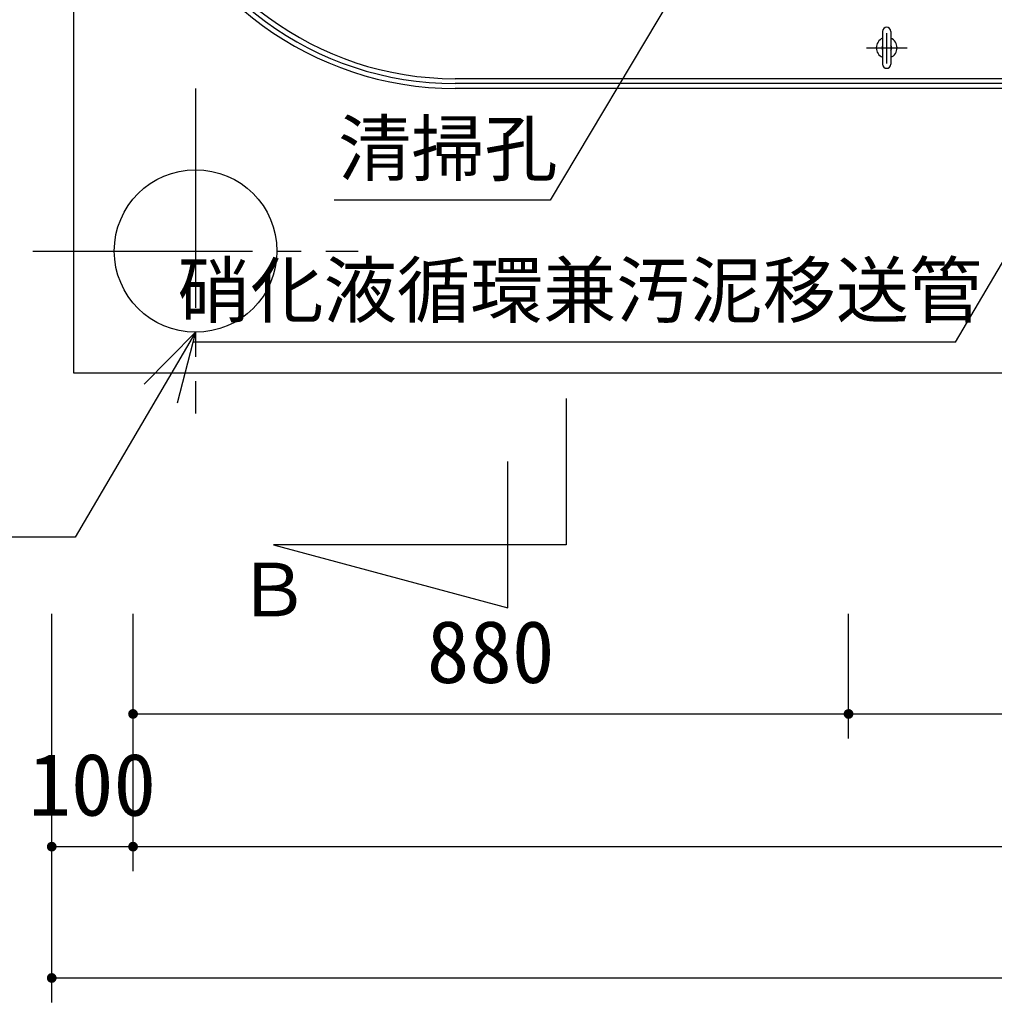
# Model space of a CAD drawing. Units: millimetres, scale not verified. Extents: x -8910 to 8910, y -6308 to 6308.
# Drawn here: x -6140 to -4941, y -1219 to -10 of the extents above; entities that cross this region are included whole.
import ezdxf
from ezdxf.enums import TextEntityAlignment as Align

# ---------------------------------------------------------------- set-up
doc = ezdxf.new("R2010")
doc.units = ezdxf.units.MM
doc.header["$LTSCALE"] = 30
doc.linetypes.add('CHAIN1', pattern=[8, 5, -1, 1, -1])
doc.linetypes.add('CHAIN2', pattern=[12, 9, -1, 1, -1])
for name, color, linetype, lineweight in [('0-0_製作', 5, 'Continuous', 25), ('0-1_空気管', 3, 'Continuous', 25), ('0-B_機器', 2, 'Continuous', 25), ('0-D_文字', 7, 'Continuous', 25), ('0-E_08', 2, 'Continuous', 25)]:
    doc.layers.add(name, color=color, linetype=linetype, lineweight=lineweight)
doc.styles.add('ＭＳ ゴシック', font='')
doc.styles.get('ＭＳ ゴシック').set_extended_font_data('MS Gothic')

msp = doc.modelspace()

# ---------------------------------------------------------------- linework, layer by layer
at = {"layer": '0-0_製作', "color": 2}
for p, q in [((-6100.77, -1057.64), (-6100.77, -741.41)), ((-6000.77, -894.38), (-6000.77, -741.41)), ((-6000.77, -1057.64), (-6000.77, -741.41)), ((-5120.77, -894.38), (-5120.77, -741.41)), ((-6100.77, -1219.18), (-6100.77, -1027.64)), ((-6100.77, -1189.18), (-3300.77, -1189.18))]:
    msp.add_line(p, q, dxfattribs=at)
at = {"layer": '0-0_製作'}
for points in [[(-6006.75, -864), (-6000.77, -864.38), (-6006.77, -864.38)], [(-6006.77, -864.38), (-6006.58, -865.87), (-6006.72, -865.13)], [(-6006.77, -864.38), (-6006.35, -866.59), (-6006.58, -865.87)], [(-6000.77, -864.38), (-6006.35, -866.59), (-6006.77, -864.38)], [(-6006.66, -863.25), (-6000.77, -864.38), (-6006.75, -864)], [(-6006.47, -862.52), (-6000.77, -864.38), (-6006.66, -863.25)], [(-6006.2, -861.82), (-6000.77, -864.38), (-6006.47, -862.52)], [(-6000.77, -864.38), (-6006.02, -867.27), (-6006.35, -866.59)], [(-6005.83, -861.16), (-6000.77, -864.38), (-6006.2, -861.82)], [(-6000.77, -864.38), (-6005.62, -867.9), (-6006.02, -867.27)], [(-6005.39, -860.55), (-6000.77, -864.38), (-6005.83, -861.16)], [(-6000.77, -864.38), (-6005.14, -868.48), (-6005.62, -867.9)], [(-6004.87, -860), (-6000.77, -864.38), (-6005.39, -860.55)], [(-6000.77, -864.38), (-6004.59, -869), (-6005.14, -868.48)], [(-6004.29, -859.52), (-6000.77, -864.38), (-6004.87, -860)], [(-6000.77, -864.38), (-6003.98, -869.44), (-6004.59, -869)], [(-6003.66, -859.12), (-6000.77, -864.38), (-6004.29, -859.52)], [(-6000.77, -864.38), (-6003.32, -869.81), (-6003.98, -869.44)], [(-6002.98, -858.8), (-6000.77, -864.38), (-6003.66, -859.12)], [(-6000.77, -864.38), (-6002.62, -870.08), (-6003.32, -869.81)], [(-6002.26, -858.57), (-6000.77, -864.38), (-6002.98, -858.8)], [(-6000.77, -864.38), (-6001.89, -870.27), (-6002.62, -870.08)], [(-6001.52, -858.42), (-6000.77, -864.38), (-6002.26, -858.57)], [(-6000.77, -864.38), (-6001.14, -870.37), (-6001.89, -870.27)], [(-6001.52, -858.42), (-6000.77, -858.38), (-6000.77, -864.38)], [(-6000.77, -864.38), (-6000.77, -870.38), (-6001.14, -870.37)], [(-6000.77, -858.38), (-5994.77, -864.38), (-6000.77, -864.38)], [(-6000.39, -858.39), (-5994.77, -864.38), (-6000.77, -858.38)], [(-6000.77, -864.38), (-6000.01, -870.33), (-6000.77, -870.38)], [(-6000.77, -864.38), (-5999.27, -870.19), (-6000.01, -870.33)], [(-5994.77, -864.38), (-5999.27, -870.19), (-6000.77, -864.38)], [(-5999.64, -858.48), (-5994.77, -864.38), (-6000.39, -858.39)], [(-5998.91, -858.67), (-5994.77, -864.38), (-5999.64, -858.48)], [(-5994.77, -864.38), (-5998.56, -869.96), (-5999.27, -870.19)], [(-5998.21, -858.95), (-5994.77, -864.38), (-5998.91, -858.67)], [(-5994.77, -864.38), (-5997.88, -869.64), (-5998.56, -869.96)], [(-5997.55, -859.31), (-5994.77, -864.38), (-5998.21, -858.95)], [(-5994.77, -864.38), (-5997.24, -869.23), (-5997.88, -869.64)], [(-5996.94, -859.75), (-5994.77, -864.38), (-5997.55, -859.31)], [(-5994.77, -864.38), (-5996.66, -868.75), (-5997.24, -869.23)], [(-5996.39, -860.27), (-5994.77, -864.38), (-5996.94, -859.75)], [(-5994.77, -864.38), (-5996.14, -868.2), (-5996.66, -868.75)], [(-5995.91, -860.85), (-5994.77, -864.38), (-5996.39, -860.27)], [(-5994.77, -864.38), (-5995.7, -867.59), (-5996.14, -868.2)], [(-5995.51, -861.49), (-5994.77, -864.38), (-5995.91, -860.85)], [(-5994.77, -864.38), (-5995.34, -866.93), (-5995.7, -867.59)], [(-5995.19, -862.17), (-5994.77, -864.38), (-5995.51, -861.49)], [(-5994.77, -864.38), (-5995.06, -866.23), (-5995.34, -866.93)], [(-5994.95, -862.89), (-5994.77, -864.38), (-5995.19, -862.17)], [(-5994.77, -864.38), (-5994.87, -865.5), (-5995.06, -866.23)], [(-5994.95, -862.89), (-5994.81, -863.63), (-5994.77, -864.38)], [(-5994.77, -864.38), (-5994.78, -864.75), (-5994.87, -865.5)], [(-5126.76, -864), (-5120.77, -864.38), (-5126.77, -864.38)], [(-5126.77, -864.38), (-5126.58, -865.87), (-5126.72, -865.13)], [(-5126.77, -864.38), (-5126.35, -866.59), (-5126.58, -865.87)], [(-5120.77, -864.38), (-5126.35, -866.59), (-5126.77, -864.38)], [(-5126.66, -863.25), (-5120.77, -864.38), (-5126.76, -864)], [(-5126.47, -862.52), (-5120.77, -864.38), (-5126.66, -863.25)], [(-5126.2, -861.82), (-5120.77, -864.38), (-5126.47, -862.52)], [(-5120.77, -864.38), (-5126.03, -867.27), (-5126.35, -866.59)], [(-5125.83, -861.16), (-5120.77, -864.38), (-5126.2, -861.82)], [(-5120.77, -864.38), (-5125.62, -867.9), (-5126.03, -867.27)], [(-5125.39, -860.55), (-5120.77, -864.38), (-5125.83, -861.16)], [(-5120.77, -864.38), (-5125.14, -868.48), (-5125.62, -867.9)], [(-5124.87, -860), (-5120.77, -864.38), (-5125.39, -860.55)], [(-5120.77, -864.38), (-5124.59, -869), (-5125.14, -868.48)], [(-5124.29, -859.52), (-5120.77, -864.38), (-5124.87, -860)], [(-5120.77, -864.38), (-5123.98, -869.44), (-5124.59, -869)], [(-5123.66, -859.12), (-5120.77, -864.38), (-5124.29, -859.52)], [(-5120.77, -864.38), (-5123.32, -869.81), (-5123.98, -869.44)], [(-5122.98, -858.8), (-5120.77, -864.38), (-5123.66, -859.12)], [(-5120.77, -864.38), (-5122.62, -870.08), (-5123.32, -869.81)], [(-5122.26, -858.57), (-5120.77, -864.38), (-5122.98, -858.8)], [(-5120.77, -864.38), (-5121.89, -870.27), (-5122.62, -870.08)], [(-5121.52, -858.42), (-5120.77, -864.38), (-5122.26, -858.57)], [(-5120.77, -864.38), (-5121.14, -870.37), (-5121.89, -870.27)], [(-5121.52, -858.42), (-5120.77, -858.38), (-5120.77, -864.38)], [(-5120.77, -864.38), (-5120.77, -870.38), (-5121.14, -870.37)], [(-5120.77, -858.38), (-5114.77, -864.38), (-5120.77, -864.38)], [(-5120.39, -858.39), (-5114.77, -864.38), (-5120.77, -858.38)], [(-5120.77, -864.38), (-5120.02, -870.33), (-5120.77, -870.38)], [(-5120.77, -864.38), (-5119.28, -870.19), (-5120.02, -870.33)], [(-5114.77, -864.38), (-5119.28, -870.19), (-5120.77, -864.38)], [(-5119.64, -858.48), (-5114.77, -864.38), (-5120.39, -858.39)], [(-5118.91, -858.67), (-5114.77, -864.38), (-5119.64, -858.48)], [(-5114.77, -864.38), (-5118.56, -869.96), (-5119.28, -870.19)], [(-5118.21, -858.95), (-5114.77, -864.38), (-5118.91, -858.67)], [(-5114.77, -864.38), (-5117.88, -869.64), (-5118.56, -869.96)], [(-5117.55, -859.31), (-5114.77, -864.38), (-5118.21, -858.95)], [(-5114.77, -864.38), (-5117.24, -869.23), (-5117.88, -869.64)], [(-5116.94, -859.75), (-5114.77, -864.38), (-5117.55, -859.31)], [(-5114.77, -864.38), (-5116.66, -868.75), (-5117.24, -869.23)], [(-5116.39, -860.27), (-5114.77, -864.38), (-5116.94, -859.75)], [(-5114.77, -864.38), (-5116.14, -868.2), (-5116.66, -868.75)], [(-5115.91, -860.85), (-5114.77, -864.38), (-5116.39, -860.27)], [(-5114.77, -864.38), (-5115.7, -867.59), (-5116.14, -868.2)], [(-5115.51, -861.49), (-5114.77, -864.38), (-5115.91, -860.85)], [(-5114.77, -864.38), (-5115.34, -866.93), (-5115.7, -867.59)], [(-5115.19, -862.17), (-5114.77, -864.38), (-5115.51, -861.49)], [(-5114.77, -864.38), (-5115.06, -866.23), (-5115.34, -866.93)], [(-5114.96, -862.89), (-5114.77, -864.38), (-5115.19, -862.17)], [(-5114.77, -864.38), (-5114.87, -865.5), (-5115.06, -866.23)], [(-5114.96, -862.89), (-5114.81, -863.63), (-5114.77, -864.38)], [(-5114.77, -864.38), (-5114.78, -864.75), (-5114.87, -865.5)], [(-6106.76, -1027.26), (-6100.77, -1027.64), (-6106.77, -1027.64)], [(-6106.66, -1026.51), (-6100.77, -1027.64), (-6106.76, -1027.26)], [(-6106.47, -1025.78), (-6100.77, -1027.64), (-6106.66, -1026.51)], [(-6106.2, -1025.08), (-6100.77, -1027.64), (-6106.47, -1025.78)], [(-6105.83, -1024.42), (-6100.77, -1027.64), (-6106.2, -1025.08)], [(-6105.39, -1023.81), (-6100.77, -1027.64), (-6105.83, -1024.42)], [(-6104.88, -1023.26), (-6100.77, -1027.64), (-6105.39, -1023.81)], [(-6104.3, -1022.78), (-6100.77, -1027.64), (-6104.88, -1023.26)], [(-6103.66, -1022.38), (-6100.77, -1027.64), (-6104.3, -1022.78)], [(-6102.98, -1022.06), (-6100.77, -1027.64), (-6103.66, -1022.38)], [(-6102.26, -1021.83), (-6100.77, -1027.64), (-6102.98, -1022.06)], [(-6101.52, -1021.69), (-6100.77, -1027.64), (-6102.26, -1021.83)], [(-6101.52, -1021.69), (-6100.77, -1021.64), (-6100.77, -1027.64)], [(-6100.77, -1021.64), (-6094.77, -1027.64), (-6100.77, -1027.64)], [(-6100.39, -1021.65), (-6094.77, -1027.64), (-6100.77, -1021.64)], [(-6099.64, -1021.74), (-6094.77, -1027.64), (-6100.39, -1021.65)], [(-6098.91, -1021.93), (-6094.77, -1027.64), (-6099.64, -1021.74)], [(-6098.21, -1022.21), (-6094.77, -1027.64), (-6098.91, -1021.93)], [(-6097.55, -1022.57), (-6094.77, -1027.64), (-6098.21, -1022.21)], [(-6096.94, -1023.02), (-6094.77, -1027.64), (-6097.55, -1022.57)], [(-6096.39, -1023.53), (-6094.77, -1027.64), (-6096.94, -1023.02)], [(-6095.91, -1024.11), (-6094.77, -1027.64), (-6096.39, -1023.53)], [(-6095.51, -1024.75), (-6094.77, -1027.64), (-6095.91, -1024.11)], [(-6095.19, -1025.43), (-6094.77, -1027.64), (-6095.51, -1024.75)], [(-6094.96, -1026.15), (-6094.77, -1027.64), (-6095.19, -1025.43)], [(-6094.96, -1026.15), (-6094.82, -1026.89), (-6094.77, -1027.64)], [(-6006.75, -1027.26), (-6000.77, -1027.64), (-6006.77, -1027.64)], [(-6006.66, -1026.51), (-6000.77, -1027.64), (-6006.75, -1027.26)], [(-6006.47, -1025.78), (-6000.77, -1027.64), (-6006.66, -1026.51)], [(-6006.2, -1025.08), (-6000.77, -1027.64), (-6006.47, -1025.78)], [(-6005.83, -1024.42), (-6000.77, -1027.64), (-6006.2, -1025.08)], [(-6005.39, -1023.81), (-6000.77, -1027.64), (-6005.83, -1024.42)], [(-6004.87, -1023.26), (-6000.77, -1027.64), (-6005.39, -1023.81)], [(-6004.29, -1022.78), (-6000.77, -1027.64), (-6004.87, -1023.26)], [(-6003.66, -1022.38), (-6000.77, -1027.64), (-6004.29, -1022.78)], [(-6002.98, -1022.06), (-6000.77, -1027.64), (-6003.66, -1022.38)], [(-6002.26, -1021.83), (-6000.77, -1027.64), (-6002.98, -1022.06)], [(-6001.52, -1021.69), (-6000.77, -1027.64), (-6002.26, -1021.83)], [(-6001.52, -1021.69), (-6000.77, -1021.64), (-6000.77, -1027.64)], [(-6000.77, -1021.64), (-5994.77, -1027.64), (-6000.77, -1027.64)], [(-6000.39, -1021.65), (-5994.77, -1027.64), (-6000.77, -1021.64)], [(-5999.64, -1021.74), (-5994.77, -1027.64), (-6000.39, -1021.65)], [(-5998.91, -1021.93), (-5994.77, -1027.64), (-5999.64, -1021.74)], [(-5998.21, -1022.21), (-5994.77, -1027.64), (-5998.91, -1021.93)], [(-5997.55, -1022.57), (-5994.77, -1027.64), (-5998.21, -1022.21)], [(-5996.94, -1023.02), (-5994.77, -1027.64), (-5997.55, -1022.57)], [(-5996.39, -1023.53), (-5994.77, -1027.64), (-5996.94, -1023.02)], [(-5995.91, -1024.11), (-5994.77, -1027.64), (-5996.39, -1023.53)], [(-5995.51, -1024.75), (-5994.77, -1027.64), (-5995.91, -1024.11)], [(-5995.19, -1025.43), (-5994.77, -1027.64), (-5995.51, -1024.75)], [(-5994.95, -1026.15), (-5994.77, -1027.64), (-5995.19, -1025.43)], [(-5994.95, -1026.15), (-5994.81, -1026.89), (-5994.77, -1027.64)], [(-6106.77, -1027.64), (-6106.58, -1029.13), (-6106.72, -1028.39)], [(-6106.77, -1027.64), (-6106.35, -1029.85), (-6106.58, -1029.13)], [(-6100.77, -1027.64), (-6106.35, -1029.85), (-6106.77, -1027.64)], [(-6100.77, -1027.64), (-6106.03, -1030.53), (-6106.35, -1029.85)], [(-6100.77, -1027.64), (-6105.62, -1031.17), (-6106.03, -1030.53)], [(-6100.77, -1027.64), (-6105.14, -1031.75), (-6105.62, -1031.17)], [(-6100.77, -1027.64), (-6104.59, -1032.26), (-6105.14, -1031.75)], [(-6100.77, -1027.64), (-6103.98, -1032.7), (-6104.59, -1032.26)], [(-6100.77, -1027.64), (-6103.32, -1033.07), (-6103.98, -1032.7)], [(-6100.77, -1027.64), (-6102.62, -1033.34), (-6103.32, -1033.07)], [(-6100.77, -1027.64), (-6101.89, -1033.53), (-6102.62, -1033.34)], [(-6100.77, -1027.64), (-6101.15, -1033.63), (-6101.89, -1033.53)], [(-6100.77, -1027.64), (-6100.77, -1033.64), (-6101.15, -1033.63)], [(-6100.77, -1027.64), (-6100.02, -1033.59), (-6100.77, -1033.64)], [(-6100.77, -1027.64), (-6099.28, -1033.45), (-6100.02, -1033.59)], [(-6094.77, -1027.64), (-6099.28, -1033.45), (-6100.77, -1027.64)], [(-6094.77, -1027.64), (-6098.56, -1033.22), (-6099.28, -1033.45)], [(-6094.77, -1027.64), (-6097.88, -1032.9), (-6098.56, -1033.22)], [(-6094.77, -1027.64), (-6097.24, -1032.49), (-6097.88, -1032.9)], [(-6094.77, -1027.64), (-6096.66, -1032.01), (-6097.24, -1032.49)], [(-6094.77, -1027.64), (-6096.15, -1031.46), (-6096.66, -1032.01)], [(-6094.77, -1027.64), (-6095.7, -1030.85), (-6096.15, -1031.46)], [(-6094.77, -1027.64), (-6095.34, -1030.19), (-6095.7, -1030.85)], [(-6094.77, -1027.64), (-6095.06, -1029.49), (-6095.34, -1030.19)], [(-6094.77, -1027.64), (-6094.87, -1028.76), (-6095.06, -1029.49)], [(-6094.77, -1027.64), (-6094.78, -1028.02), (-6094.87, -1028.76)], [(-6006.77, -1027.64), (-6006.58, -1029.13), (-6006.72, -1028.39)], [(-6006.77, -1027.64), (-6006.35, -1029.85), (-6006.58, -1029.13)], [(-6000.77, -1027.64), (-6006.35, -1029.85), (-6006.77, -1027.64)], [(-6000.77, -1027.64), (-6006.02, -1030.53), (-6006.35, -1029.85)], [(-6000.77, -1027.64), (-6005.62, -1031.17), (-6006.02, -1030.53)], [(-6000.77, -1027.64), (-6005.14, -1031.75), (-6005.62, -1031.17)], [(-6000.77, -1027.64), (-6004.59, -1032.26), (-6005.14, -1031.75)], [(-6000.77, -1027.64), (-6003.98, -1032.7), (-6004.59, -1032.26)], [(-6000.77, -1027.64), (-6003.32, -1033.07), (-6003.98, -1032.7)], [(-6000.77, -1027.64), (-6002.62, -1033.34), (-6003.32, -1033.07)], [(-6000.77, -1027.64), (-6001.89, -1033.53), (-6002.62, -1033.34)], [(-6000.77, -1027.64), (-6001.14, -1033.63), (-6001.89, -1033.53)], [(-6000.77, -1027.64), (-6000.77, -1033.64), (-6001.14, -1033.63)], [(-6000.77, -1027.64), (-6000.01, -1033.59), (-6000.77, -1033.64)], [(-6000.77, -1027.64), (-5999.27, -1033.45), (-6000.01, -1033.59)], [(-5994.77, -1027.64), (-5999.27, -1033.45), (-6000.77, -1027.64)], [(-5994.77, -1027.64), (-5998.56, -1033.22), (-5999.27, -1033.45)], [(-5994.77, -1027.64), (-5997.88, -1032.9), (-5998.56, -1033.22)], [(-5994.77, -1027.64), (-5997.24, -1032.49), (-5997.88, -1032.9)], [(-5994.77, -1027.64), (-5996.66, -1032.01), (-5997.24, -1032.49)], [(-5994.77, -1027.64), (-5996.14, -1031.46), (-5996.66, -1032.01)], [(-5994.77, -1027.64), (-5995.7, -1030.85), (-5996.14, -1031.46)], [(-5994.77, -1027.64), (-5995.34, -1030.19), (-5995.7, -1030.85)], [(-5994.77, -1027.64), (-5995.06, -1029.49), (-5995.34, -1030.19)], [(-5994.77, -1027.64), (-5994.87, -1028.76), (-5995.06, -1029.49)], [(-5994.77, -1027.64), (-5994.78, -1028.02), (-5994.87, -1028.76)], [(-6104.3, -1184.32), (-6100.77, -1189.18), (-6104.88, -1184.8)], [(-6103.66, -1183.92), (-6100.77, -1189.18), (-6104.3, -1184.32)], [(-6102.98, -1183.6), (-6100.77, -1189.18), (-6103.66, -1183.92)], [(-6102.26, -1183.37), (-6100.77, -1189.18), (-6102.98, -1183.6)], [(-6101.52, -1183.23), (-6100.77, -1189.18), (-6102.26, -1183.37)], [(-6101.52, -1183.23), (-6100.77, -1183.18), (-6100.77, -1189.18)], [(-6100.77, -1183.18), (-6094.77, -1189.18), (-6100.77, -1189.18)], [(-6100.39, -1183.19), (-6094.77, -1189.18), (-6100.77, -1183.18)], [(-6099.64, -1183.28), (-6094.77, -1189.18), (-6100.39, -1183.19)], [(-6098.91, -1183.47), (-6094.77, -1189.18), (-6099.64, -1183.28)], [(-6098.21, -1183.75), (-6094.77, -1189.18), (-6098.91, -1183.47)], [(-6097.55, -1184.11), (-6094.77, -1189.18), (-6098.21, -1183.75)], [(-6096.94, -1184.55), (-6094.77, -1189.18), (-6097.55, -1184.11)], [(-6096.39, -1185.07), (-6094.77, -1189.18), (-6096.94, -1184.55)], [(-6106.76, -1188.8), (-6100.77, -1189.18), (-6106.77, -1189.18)], [(-6106.77, -1189.18), (-6106.35, -1191.39), (-6106.72, -1189.93)], [(-6106.77, -1189.18), (-6106.03, -1192.07), (-6106.35, -1191.39)], [(-6100.77, -1189.18), (-6106.03, -1192.07), (-6106.77, -1189.18)], [(-6106.66, -1188.05), (-6100.77, -1189.18), (-6106.76, -1188.8)], [(-6106.72, -1189.93), (-6106.35, -1191.39), (-6106.58, -1190.67)], [(-6106.47, -1187.32), (-6100.77, -1189.18), (-6106.66, -1188.05)], [(-6106.2, -1186.62), (-6100.77, -1189.18), (-6106.47, -1187.32)], [(-6105.83, -1185.96), (-6100.77, -1189.18), (-6106.2, -1186.62)], [(-6100.77, -1189.18), (-6105.62, -1192.7), (-6106.03, -1192.07)], [(-6105.39, -1185.35), (-6100.77, -1189.18), (-6105.83, -1185.96)], [(-6100.77, -1189.18), (-6105.14, -1193.29), (-6105.62, -1192.7)], [(-6104.88, -1184.8), (-6100.77, -1189.18), (-6105.39, -1185.35)], [(-6100.77, -1189.18), (-6104.59, -1193.8), (-6105.14, -1193.29)], [(-6100.77, -1189.18), (-6103.98, -1194.24), (-6104.59, -1193.8)], [(-6100.77, -1189.18), (-6103.32, -1194.61), (-6103.98, -1194.24)], [(-6100.77, -1189.18), (-6102.62, -1194.88), (-6103.32, -1194.61)], [(-6100.77, -1189.18), (-6101.89, -1195.07), (-6102.62, -1194.88)], [(-6100.77, -1189.18), (-6101.15, -1195.17), (-6101.89, -1195.07)], [(-6100.77, -1189.18), (-6100.77, -1195.18), (-6101.15, -1195.17)], [(-6100.77, -1189.18), (-6100.02, -1195.13), (-6100.77, -1195.18)], [(-6100.77, -1189.18), (-6099.28, -1194.99), (-6100.02, -1195.13)], [(-6094.77, -1189.18), (-6099.28, -1194.99), (-6100.77, -1189.18)], [(-6094.77, -1189.18), (-6098.56, -1194.76), (-6099.28, -1194.99)], [(-6094.77, -1189.18), (-6097.88, -1194.44), (-6098.56, -1194.76)], [(-6094.77, -1189.18), (-6097.24, -1194.03), (-6097.88, -1194.44)], [(-6094.77, -1189.18), (-6096.66, -1193.55), (-6097.24, -1194.03)], [(-6094.77, -1189.18), (-6096.15, -1193), (-6096.66, -1193.55)], [(-6095.91, -1185.65), (-6094.77, -1189.18), (-6096.39, -1185.07)], [(-6094.77, -1189.18), (-6095.7, -1192.39), (-6096.15, -1193)], [(-6095.51, -1186.29), (-6094.77, -1189.18), (-6095.91, -1185.65)], [(-6094.77, -1189.18), (-6095.34, -1191.73), (-6095.7, -1192.39)], [(-6095.19, -1186.97), (-6094.77, -1189.18), (-6095.51, -1186.29)], [(-6094.77, -1189.18), (-6095.06, -1191.03), (-6095.34, -1191.73)], [(-6095.19, -1186.97), (-6094.82, -1188.43), (-6094.77, -1189.18)], [(-6094.96, -1187.69), (-6094.82, -1188.43), (-6095.19, -1186.97)], [(-6094.77, -1189.18), (-6094.87, -1190.3), (-6095.06, -1191.03)], [(-6094.77, -1189.18), (-6094.78, -1189.55), (-6094.87, -1190.3)]]:
    msp.add_solid(points, dxfattribs=at)
at = {"layer": '0-1_空気管'}
for p, q in [((-5078.85, -24.59), (-5078.85, -65.09)), ((-5068.85, -24.59), (-5068.85, -65.09)), ((-3835.85, -82.84), (-5604.75, -82.84)), ((-3835.85, -88.84), (-5604.75, -88.84)), ((-3835.85, -94.84), (-5604.75, -94.84)), ((-5467.91, -476.48), (-5467.91, -656.48)), ((-5539.91, -733.65), (-5539.91, -553.65))]:
    msp.add_line(p, q, dxfattribs=at)
at = {"layer": '0-1_空気管', "linetype": 'CHAIN1'}
for p, q in [((-5073.84, -63.99), (-5073.84, -27)), ((-5098.85, -44.84), (-5048.85, -44.84))]:
    msp.add_line(p, q, dxfattribs=at)
at = {"layer": '0-1_空気管'}
msp.add_lwpolyline([(-5467.91, -656.48), (-5827.91, -656.48), (-5539.91, -733.65)], dxfattribs=at)
for centre, radius, start, end in [((-5604.75, 305.16), 400, 197.458, 270), ((-5604.75, 305.16), 394, 197.458, 270), ((-5604.75, 305.16), 388, 197.458, 270), ((-5073.84, -24.59), 5, 0, 180), ((-5073.84, -44.84), 12.75, 113.089, 246.911), ((-5073.84, -44.84), 12.75, 293.089, 66.911), ((-5073.84, -44.84), 6, 146.443, 213.557), ((-5073.84, -44.84), 6, 326.443, 33.557), ((-5073.84, -65.09), 5, 180, 0)]:
    msp.add_arc(centre, radius, start, end, dxfattribs=at)
at = {"layer": '0-B_機器'}
for p, q in [((-6073.84, 1955.16), (-6073.84, -444.84)), ((-6073.84, -444.84), (-3273.85, -444.84)), ((-6000.77, -864.38), (-5120.77, -864.38)), ((-5120.77, -864.38), (-4390.77, -864.38)), ((-6100.77, -1027.64), (-6000.77, -1027.64)), ((-6000.77, -1027.64), (-3400.77, -1027.64))]:
    msp.add_line(p, q, dxfattribs=at)
at = {"layer": '0-B_機器', "linetype": 'CHAIN2'}
for p, q in [((-5923.84, -94.84), (-5923.84, -494.84)), ((-6123.84, -294.84), (-5723.84, -294.84))]:
    msp.add_line(p, q, dxfattribs=at)
at = {"layer": '0-B_機器'}
msp.add_circle((-5923.84, -294.84), 100, dxfattribs=at)
at = {"layer": '0-D_文字', "color": 3}
for p, q in [((-4989.34, -406.87), (-4321.42, 726.35)), ((-5050.68, 500.62), (-5487.55, -232.4)), ((-5487.55, -232.4), (-5753.55, -232.4)), ((-4989.34, -406.87), (-5927.34, -406.87))]:
    msp.add_line(p, q, dxfattribs=at)
at = {"layer": '0-E_08', "color": 4}
for p, q in [((-5923.84, -394.84), (-6071.83, -646.84)), ((-5923.84, -394.84), (-5987.15, -458.82)), ((-5923.84, -394.84), (-5946.68, -481.9)), ((-6071.83, -646.84), (-6433.52, -646.84))]:
    msp.add_line(p, q, dxfattribs=at)

# ---------------------------------------------------------------- texts
at = {"layer": '0-0_製作', "color": 4, "style": 'ＭＳ ゴシック'}
for s, p in [('880', (-5639.52, -849.38)), ('100', (-6129.52, -1012.64))]:
    msp.add_text(s, height=76.98, dxfattribs=at).set_placement(p, align=Align.BOTTOM_LEFT)
at = {"layer": '0-1_空気管', "color": 4, "style": 'ＭＳ ゴシック'}
msp.add_text('Ｂ', height=65.98, dxfattribs=at).set_placement((-5873.18, -764.13), align=Align.BOTTOM_LEFT)
at = {"layer": '0-D_文字', "color": 4, "style": 'ＭＳ ゴシック'}
for s, p in [('清掃孔', (-5748.55, -221.4)), ('硝化液循環兼汚泥移送管', (-5946.34, -395.87))]:
    msp.add_text(s, height=65.98, dxfattribs=at).set_placement(p, align=Align.BOTTOM_LEFT)

doc.saveas('drawing.dxf')
